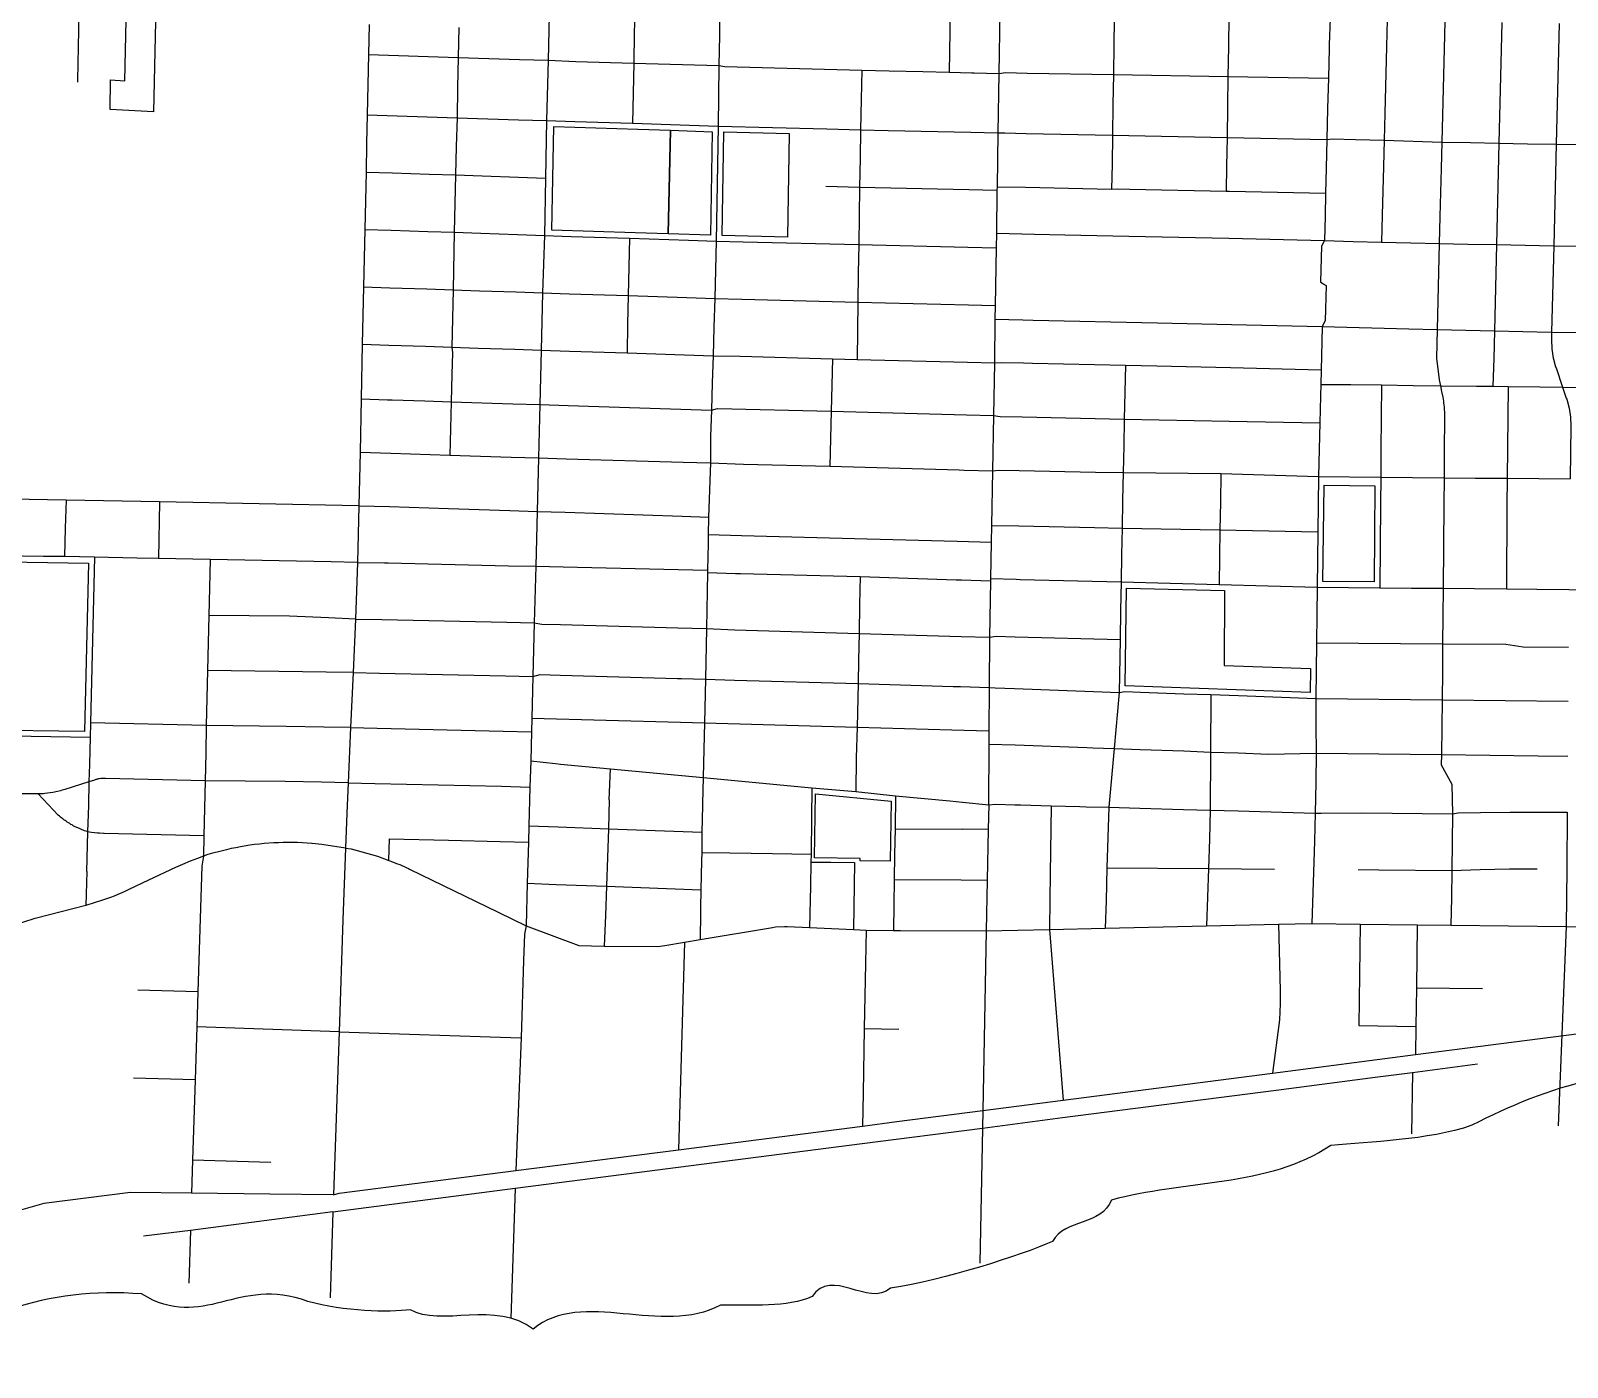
# Model space of a CAD drawing. Extents: x 1 to 394, y 101 to 384.
# Drawn here: x 246.6 to 306.4, y 112.3 to 164.3 of the extents above; entities that cross this region are included whole.
import ezdxf

# ---------------------------------------------------------------- set-up
doc = ezdxf.new("R2010")
doc.units = 0
doc.layers.get('0').update_dxf_attribs({"linetype": 'CONTINUOUS'})

msp = doc.modelspace()

# ---------------------------------------------------------------- linework, layer by layer
at = {"color": 4}
for points in [[(248.548675, 166.236388), (248.462768, 162.324051)], [(266.817136, 165.442466), (266.763915, 163.113888)], [(270.156532, 165.340152), (270.119655, 164.165638), (270.095182, 162.995209)], [(273.438632, 165.237838), (273.426375, 164.071506)], [(282.405071, 165.016856), (282.364107, 162.639175)], [(284.332596, 164.967742), (284.295719, 162.590061)], [(259.810952, 164.488933), (259.786437, 163.322601)], [(263.297669, 164.378437), (263.273154, 163.212105)], [(288.834228, 164.889985), (288.776921, 164.669004), (288.764664, 163.719568)], [(293.241738, 164.812229), (293.225395, 163.641811)], [(297.174536, 164.742664), (297.145935, 163.699097)], [(299.4008, 164.677186), (299.372199, 163.633618)], [(301.635246, 164.615794), (301.606645, 163.547679)], [(303.857424, 164.570786), (303.832909, 163.523133)], [(306.087774, 164.529854), (306.059173, 163.486297)], [(273.426354, 164.071506), (273.41001, 162.896992)], [(288.764664, 163.719568), (288.74832, 162.549139)], [(259.786395, 163.322601), (259.757794, 162.152173)], [(259.786395, 163.322601), (263.273112, 163.212105)], [(263.273112, 163.212105), (263.248597, 162.041677)], [(263.273112, 163.212105), (265.658987, 163.134369)], [(265.658987, 163.134348), (266.763936, 163.113919)], [(293.225374, 163.641811), (293.204945, 162.471383)], [(297.141797, 163.572236), (297.113196, 162.401808)], [(297.145893, 163.699097), (297.141702, 163.572236)], [(299.372157, 163.633618), (299.306679, 161.030859)], [(301.606603, 163.547679), (301.545211, 160.969477)], [(303.832867, 163.523133), (303.742874, 159.884988)], [(306.059131, 163.486297), (305.973224, 159.83997)], [(266.763936, 163.113888), (266.710716, 160.760763)], [(266.763936, 163.113888), (267.848415, 163.060667)], [(267.848415, 163.060688), (270.09514, 162.995209)], [(270.09514, 162.995209), (270.070625, 161.824781)], [(270.09514, 162.995209), (273.409989, 162.897044)], [(273.409989, 162.896992), (273.393646, 161.718382)], [(273.409989, 162.896992), (273.635067, 162.856029), (278.963371, 162.725072)], [(278.963371, 162.725114), (278.934665, 161.579243)], [(278.963371, 162.725114), (280.023303, 162.696513)], [(280.023303, 162.696461), (281.33287, 162.663774)], [(281.33287, 162.663721), (282.364149, 162.639206)], [(282.364149, 162.639175), (283.248107, 162.61466)], [(283.248107, 162.614618), (283.329929, 162.614618)], [(283.32996, 162.614618), (284.295761, 162.590103)], [(284.295761, 162.590061), (284.258883, 160.281954)], [(284.295761, 162.590061), (284.565856, 162.622748), (285.396614, 162.606404)], [(285.396614, 162.606436), (288.748289, 162.549129)], [(288.748289, 162.549139), (288.72786, 161.378711)], [(288.748289, 162.549139), (293.204913, 162.471404)], [(248.462736, 162.324051), (248.462736, 162.246315)], [(259.757752, 162.152173), (259.733237, 160.977659)], [(263.248566, 162.041677), (263.224009, 160.871259)], [(293.204913, 162.471383), (293.184484, 161.300954)], [(293.204913, 162.471383), (297.113154, 162.401818)], [(297.113154, 162.401808), (297.080467, 161.23139)], [(270.070593, 161.824781), (270.050164, 160.654353)], [(273.393615, 161.718382), (273.377271, 160.543867)], [(278.934718, 161.579243), (278.918374, 160.400632), (278.897924, 159.291586)], [(288.727828, 161.378711), (288.711485, 160.191919)], [(259.733195, 160.977659), (259.70868, 159.864527)], [(259.733195, 160.977659), (263.224009, 160.871259)], [(263.224009, 160.871259), (263.195408, 159.754031)], [(263.224009, 160.871259), (265.609873, 160.793523)], [(265.609873, 160.793502), (266.710726, 160.760816)], [(266.710726, 160.760763), (266.665677, 158.522221)], [(266.710726, 160.760763), (267.807494, 160.723928)], [(293.184453, 161.300954), (293.168109, 160.097787)], [(297.080415, 161.23139), (297.047728, 160.020041)], [(299.306679, 161.030859), (299.277973, 159.991387)], [(301.545211, 160.969477), (301.520696, 159.925909)], [(267.807494, 160.723928), (270.050122, 160.654364)], [(270.050122, 160.654353), (273.37725, 160.543867)], [(273.37725, 160.543867), (273.307686, 156.070868)], [(273.37725, 160.543867), (277.608786, 160.433371)], [(277.608786, 160.433371), (278.918353, 160.400685)], [(278.918353, 160.400632), (279.986468, 160.376117)], [(279.986468, 160.376075), (283.211271, 160.302425)], [(283.211271, 160.302415), (284.258925, 160.281985)], [(284.258925, 160.281954), (284.226238, 158.186647)], [(284.258925, 160.281954), (284.529031, 160.277763), (285.359789, 160.26142)], [(285.359789, 160.261483), (288.711453, 160.191919)], [(288.711453, 160.191919), (288.69511, 159.070605), (288.678746, 158.092515)], [(288.711453, 160.191919), (293.168078, 160.097839)], [(259.708638, 159.864527), (259.688178, 158.759577)], [(263.195366, 159.754031), (263.166765, 158.644995)], [(293.168078, 160.097787), (293.147649, 158.980569)], [(293.168078, 160.097787), (297.047676, 160.020051)], [(297.047676, 160.020041), (297.02316, 158.902812)], [(297.047676, 160.020041), (297.272753, 160.048642), (298.164893, 160.024126)], [(298.164893, 160.024126), (299.278025, 159.99144)], [(299.278025, 159.991387), (299.249424, 158.968291)], [(299.278025, 159.991387), (301.520664, 159.925909)], [(301.520664, 159.925909), (301.491959, 158.898716)], [(301.520664, 159.925909), (302.6297, 159.90548)], [(302.6297, 159.905448), (303.742832, 159.885019)], [(303.742832, 159.884988), (303.644667, 155.935826)], [(303.742832, 159.884988), (304.855964, 159.860473)], [(304.855964, 159.860431), (305.973192, 159.840001)], [(305.973192, 159.83997), (305.875027, 155.894904)], [(305.973192, 159.83997), (307.086324, 159.823627)], [(278.897893, 159.291586), (278.881549, 158.174368)], [(293.147617, 158.980569), (293.131274, 158.014758)], [(299.249383, 158.968291), (299.204333, 157.085783)], [(259.688178, 158.759577), (259.639043, 156.529217)], [(259.688178, 158.759577), (260.711274, 158.72689)], [(260.711274, 158.726838), (262.143616, 158.677703)], [(262.143616, 158.677734), (263.166713, 158.645048), (264.198002, 158.608118)], [(263.166713, 158.644995), (263.117578, 156.414635), (263.068474, 154.180189)], [(264.198002, 158.60816), (265.618065, 158.559025)], [(265.618065, 158.559046), (266.665719, 158.522168)], [(266.665719, 158.522221), (266.62067, 156.29186)], [(297.023119, 158.902812), (296.998603, 157.932915)], [(301.492011, 158.898716), (301.446962, 157.028497)], [(277.571951, 158.207107), (278.881518, 158.174421)], [(278.881518, 158.174368), (278.865154, 157.05714)], [(278.881518, 158.174368), (283.121247, 158.076203)], [(283.121247, 158.076151), (284.2221, 158.04755)], [(284.2221, 158.047497), (284.197585, 156.381896)], [(284.226186, 158.186647), (284.221995, 158.047497)], [(284.226186, 158.186647), (285.32705, 158.166217)], [(285.32705, 158.166176), (288.678714, 158.092526)], [(288.678714, 158.092515), (288.903803, 158.104773), (289.382612, 158.092515)], [(289.382612, 158.092515), (293.131242, 158.014779)], [(293.131242, 158.014758), (293.270392, 158.010568)], [(293.270392, 158.010672), (296.998562, 157.932936)], [(296.998562, 157.932915), (296.978132, 157.048958)], [(278.865154, 157.05714), (278.844724, 155.939911)], [(296.978101, 157.048958), (296.953586, 156.091339)], [(299.204365, 157.085783), (299.175764, 156.034043)], [(301.446993, 157.028497), (301.422478, 155.984929)], [(259.639064, 156.529217), (259.589929, 154.29477)], [(259.639064, 156.529217), (260.662171, 156.492339)], [(260.662171, 156.492392), (262.094502, 156.447343)], [(262.094502, 156.447374), (263.117609, 156.414687)], [(263.117609, 156.414635), (264.144802, 156.377757)], [(264.144802, 156.377799), (265.573048, 156.33275)], [(265.573048, 156.332782), (266.620701, 156.291818)], [(266.620701, 156.29186), (266.551137, 154.06151)], [(266.620701, 156.29186), (267.664259, 156.250897)], [(267.664259, 156.250939), (269.931444, 156.181375)], [(269.931444, 156.181364), (269.906929, 155.076425)], [(269.931444, 156.181364), (272.223186, 156.107714)], [(272.223186, 156.107704), (273.307676, 156.070826)], [(273.307676, 156.070868), (273.246283, 153.844604), (274.293947, 153.820089)], [(273.307676, 156.070868), (274.351233, 156.046353)], [(274.351233, 156.046322), (278.844693, 155.939911)], [(284.197543, 156.381896), (284.185286, 155.813051)], [(284.197543, 156.381896), (285.687181, 156.349209)], [(285.687181, 156.349156), (286.865791, 156.320556)], [(286.865791, 156.320514), (289.353969, 156.267293), (293.237652, 156.181396)], [(293.237652, 156.181364), (296.953544, 156.091371)], [(296.953544, 156.091339), (296.838962, 155.870347), (296.802085, 154.495302), (296.912581, 154.417566)], [(296.953544, 156.091339), (298.066676, 156.062738)], [(298.066676, 156.062686), (299.175722, 156.034085), (300.321593, 156.005442)], [(300.321593, 156.00539), (301.422447, 155.984961)], [(301.422447, 155.984929), (301.336539, 152.641447)], [(301.422447, 155.984929), (302.531482, 155.960414)], [(302.531482, 155.960383), (303.644615, 155.935868)], [(278.844693, 155.939911), (278.828349, 154.822694)], [(278.844693, 155.939911), (283.084411, 155.841746)], [(283.084411, 155.841694), (284.185265, 155.813093)], [(284.185265, 155.813051), (284.152578, 153.574509)], [(303.644615, 155.935826), (303.562793, 152.588247)], [(303.644615, 155.935826), (304.757747, 155.915396), (305.874975, 155.894936), (306.984011, 155.874475), (308.093046, 155.854004), (309.206178, 155.833543)], [(305.874975, 155.894904), (305.789067, 152.539133)], [(269.906897, 155.076425), (269.882382, 153.959197)], [(278.828318, 154.822694), (278.811975, 153.705465)], [(259.58996, 154.29477), (259.540825, 152.060324)], [(259.58996, 154.29477), (260.617153, 154.262084)], [(260.617153, 154.262031), (262.045399, 154.212896)], [(262.045399, 154.212928), (263.068495, 154.180241)], [(263.068495, 154.180189), (263.01936, 151.953925)], [(263.068495, 154.180189), (264.099785, 154.143311)], [(296.912622, 154.417545), (297.023119, 154.347981), (296.986241, 152.968849), (296.867563, 152.747857)], [(264.099785, 154.143353), (265.523934, 154.098304)], [(265.523934, 154.098335), (266.551127, 154.061458)], [(266.551127, 154.06151), (266.497906, 151.835246)], [(266.551127, 154.06151), (267.590598, 154.028824)], [(267.590598, 154.028771), (269.88234, 153.959207)], [(269.88234, 153.959197), (269.857825, 152.841968)], [(269.88234, 153.959197), (272.165901, 153.885546)], [(272.165901, 153.885536), (273.246294, 153.844573)], [(273.246294, 153.844604), (273.217588, 152.731472)], [(274.293947, 153.820058), (278.811954, 153.705465)], [(278.811954, 153.705465), (278.79561, 152.592333)], [(278.811954, 153.705465), (283.108968, 153.599066)], [(283.108968, 153.599066), (284.152525, 153.57455)], [(284.152525, 153.574509), (284.140268, 153.0425)], [(284.140247, 153.0425), (284.119818, 151.335966)], [(284.140247, 153.0425), (285.224736, 153.013899)], [(285.224736, 153.013857), (285.629885, 153.005475)], [(285.629885, 153.005664), (290.467101, 152.895168)], [(269.857783, 152.841968), (269.837354, 151.728836)], [(273.21764, 152.731472), (273.189039, 151.61834)], [(278.795579, 152.592333), (278.783321, 151.475115)], [(290.467101, 152.895168), (293.344052, 152.82969)], [(293.344052, 152.82969), (296.867605, 152.747868)], [(296.867605, 152.747847), (296.84309, 151.606072)], [(296.867605, 152.747847), (300.23974, 152.666025)], [(300.23974, 152.665994), (301.336508, 152.641479)], [(301.336508, 152.641447), (301.311993, 151.524219)], [(301.336508, 152.641447), (302.44964, 152.612846)], [(302.44964, 152.612794), (303.562772, 152.588279)], [(303.562772, 152.588247), (303.538257, 151.507855)], [(303.562772, 152.588247), (304.675904, 152.563732)], [(304.675904, 152.56369), (305.789036, 152.539175)], [(305.789036, 152.539133), (305.784845, 152.318141), (305.780655, 152.232234), (305.796998, 151.880285), (305.854305, 151.528347), (305.866562, 151.479212)], [(305.789036, 152.539133), (306.898072, 152.52279)], [(259.540846, 152.060324), (259.495797, 149.936374)], [(259.540846, 152.060324), (260.568039, 152.031723)], [(260.568039, 152.031681), (261.996285, 151.986632)], [(261.996285, 151.986664), (263.019392, 151.953977)], [(263.019392, 151.953925), (264.050671, 151.917047)], [(263.019392, 151.953925), (263.052078, 151.728836), (263.027563, 150.889896)], [(264.050671, 151.917089), (265.478916, 151.867954), (266.497927, 151.835299)], [(266.497927, 151.835246), (266.444706, 149.715382)], [(266.497927, 151.835246), (267.594684, 151.798369)], [(267.594684, 151.798411), (269.837323, 151.728847)], [(269.837323, 151.728836), (273.188997, 151.61834)], [(273.188997, 151.61834), (273.15212, 150.558418)], [(273.188997, 151.61834), (274.236651, 151.593825)], [(274.236651, 151.593794), (277.821586, 151.499714)], [(277.821586, 151.499662), (277.797071, 150.476565)], [(277.821586, 151.499662), (278.7833, 151.475147)], [(278.7833, 151.475115), (283.076229, 151.364619)], [(283.076229, 151.364619), (284.119786, 151.336018)], [(284.119786, 151.335966), (284.083014, 149.293858)], [(284.119786, 151.335966), (284.3817, 151.356395), (285.253379, 151.340052), (285.605328, 151.331681)], [(285.605328, 151.33188), (289.214819, 151.250058)], [(289.214819, 151.250027), (289.19439, 150.194191)], [(289.214819, 151.250027), (290.438448, 151.221426)], [(290.438448, 151.221384), (293.307217, 151.155906)], [(296.843048, 151.606072), (296.83079, 151.074053)], [(301.311951, 151.524219), (301.414202, 150.677097), (301.463337, 150.452008)], [(303.538215, 151.507855), (303.509509, 150.427462)], [(305.866782, 151.479201), (305.944518, 151.188645), (305.960862, 151.147682), (306.214593, 150.398766)], [(263.027574, 150.889896), (263.003059, 149.825878)], [(293.307217, 151.155906), (296.830769, 151.074084)], [(296.830769, 151.074053), (296.814426, 150.501122)], [(273.152162, 150.558418), (273.119475, 149.498486)], [(277.797039, 150.476565), (277.77661, 149.457554)], [(289.194359, 150.194191), (289.169844, 149.150634)], [(296.802126, 150.04686), (296.777611, 149.003302)], [(296.814405, 150.501122), (296.802147, 150.04686)], [(296.814405, 150.501122), (297.984833, 150.492741)], [(297.984833, 150.49294), (299.179808, 150.480682)], [(299.179808, 150.480662), (299.155293, 147.947466)], [(299.179808, 150.480662), (300.407532, 150.464318)], [(300.407532, 150.464287), (301.463368, 150.452008)], [(301.463368, 150.452008), (302.867056, 150.435665)], [(301.463368, 150.452008), (301.508417, 150.22693), (301.557552, 150.005938), (301.56981, 149.928202), (301.582067, 149.854552), (301.590449, 149.776816), (301.59883, 149.703166), (301.607211, 149.62543), (301.615592, 149.55178), (301.623973, 149.396267), (301.628164, 149.322617), (301.628164, 149.216217), (301.615907, 147.923014)], [(302.867056, 150.435644), (303.509561, 150.427263)], [(303.509561, 150.427462), (304.094781, 150.423271)], [(304.094781, 150.423365), (304.062094, 146.850699)], [(304.094781, 150.423365), (305.326591, 150.411108)], [(305.326591, 150.411087), (306.214645, 150.398829)], [(306.214645, 150.398808), (307.786126, 150.386551)], [(306.214645, 150.398808), (306.35787, 149.973199), (306.378299, 149.924064), (306.468293, 149.580297), (306.525599, 149.232445), (306.541943, 148.87641), (306.517428, 146.826121)], [(259.495839, 149.936374), (259.454876, 147.865613)], [(259.495839, 149.936374), (260.523022, 149.903687)], [(260.523022, 149.903635), (260.707189, 149.899444)], [(260.707189, 149.899538), (261.967642, 149.858575)], [(261.967642, 149.858617), (263.003017, 149.82593)], [(263.003017, 149.825878), (262.974416, 148.790503)], [(263.003017, 149.825878), (265.388891, 149.752228)], [(265.388891, 149.752207), (266.444727, 149.71533)], [(266.444727, 149.715382), (266.391506, 147.644632)], [(266.444727, 149.715382), (267.541484, 149.678505)], [(267.541484, 149.678546), (273.119423, 149.498486)], [(273.119423, 149.498486), (273.08265, 148.471293)], [(273.119423, 149.498486), (273.356779, 149.56805), (277.776568, 149.457554)], [(277.776568, 149.457554), (277.747967, 148.393536)], [(277.776568, 149.457554), (283.031211, 149.318415)], [(262.974374, 148.790503), (262.945773, 147.755117)], [(283.031211, 149.318415), (284.082961, 149.2939)], [(284.082961, 149.293858), (284.046084, 147.145351), (284.312136, 147.169866), (285.081501, 147.153523), (288.052584, 147.096237)], [(284.082961, 149.293858), (284.344875, 149.252895), (285.200179, 149.236552)], [(285.200179, 149.236573), (289.169802, 149.150665)], [(289.169802, 149.150634), (289.149373, 148.111162)], [(289.169802, 149.150634), (293.249931, 149.072898)], [(293.249931, 149.072877), (296.777569, 149.003313)], [(296.777569, 149.003302), (296.753054, 147.980206)], [(273.082598, 148.471293), (273.078407, 147.452282)], [(277.747925, 148.393536), (277.727496, 147.31724)], [(259.454907, 147.865613), (259.409858, 145.782584)], [(259.454907, 147.865613), (260.649892, 147.828736)], [(260.649892, 147.828788), (262.945721, 147.755138)], [(262.945721, 147.755117), (265.327498, 147.677381)], [(265.327498, 147.677371), (266.391527, 147.644684)], [(266.391527, 147.644632), (266.342392, 145.565689)], [(266.391527, 147.644632), (267.463727, 147.611945)], [(267.463727, 147.611892), (272.018569, 147.472743)], [(289.149341, 148.111162), (289.128912, 147.071691)], [(296.753023, 147.980206), (296.728508, 146.92437)], [(299.155251, 147.947466), (299.15106, 146.899813)], [(301.614786, 147.922909), (301.606404, 146.875256)], [(272.018569, 147.472743), (273.078501, 147.452314)], [(273.078501, 147.452282), (273.008937, 145.344697)], [(273.078501, 147.452282), (274.359426, 147.407233)], [(274.359426, 147.407265), (277.727465, 147.317271)], [(277.727465, 147.31724), (282.748837, 147.182187)], [(282.748837, 147.182187), (282.945272, 147.173806)], [(282.945272, 147.174005), (284.046126, 147.145404)], [(284.046126, 147.145351), (284.005162, 145.021401)], [(288.052584, 147.096248), (289.12888, 147.071733)], [(289.12888, 147.071691), (289.108451, 145.995394)], [(289.12888, 147.071691), (292.930721, 147.04309)], [(292.930721, 147.043048), (292.914378, 145.92582)], [(292.930721, 147.043048), (296.728466, 146.92437)], [(296.728466, 146.92437), (296.716208, 145.848063)], [(296.728466, 146.92437), (299.151165, 146.899855)], [(299.151165, 146.899813), (299.138908, 145.848063)], [(299.151165, 146.899813), (301.606603, 146.875298)], [(301.606603, 146.875256), (301.594346, 145.827602)], [(301.606603, 146.875256), (302.834317, 146.862998)], [(302.834317, 146.862977), (304.062042, 146.85072)], [(304.062042, 146.850699), (304.05366, 145.803045)], [(304.062042, 146.850699), (305.289756, 146.838441), (306.51748, 146.826163)], [(248.020752, 145.995394), (243.67872, 146.07313)], [(248.020752, 145.995394), (247.992151, 144.910905)], [(251.654801, 145.934002), (248.020752, 145.995394)], [(251.654801, 145.934002), (251.609752, 143.736391)], [(259.40989, 145.782584), (251.654801, 145.934002)], [(289.10842, 145.995394), (289.087991, 144.919087)], [(292.914347, 145.92582), (292.893917, 144.845427)], [(296.716187, 145.848063), (296.699844, 144.771766)], [(299.138887, 145.848063), (299.114371, 142.598702)], [(301.594325, 145.827602), (301.56981, 142.582327)], [(304.053859, 145.803045), (304.029344, 142.557781)], [(259.40989, 145.782584), (259.360755, 143.580877)], [(259.40989, 145.782584), (260.600778, 145.753983)], [(260.600778, 145.753941), (262.888435, 145.680291), (265.278395, 145.59847)], [(265.278395, 145.598428), (266.342413, 145.565741)], [(266.342413, 145.565689), (266.289192, 143.42946)], [(266.342413, 145.565689), (267.426902, 145.528811)], [(267.426902, 145.528853), (271.977648, 145.381532)], [(271.977648, 145.381532), (273.008927, 145.344655)], [(273.008927, 145.344697), (272.996669, 144.665366)], [(247.992109, 144.910905), (247.963508, 143.810051)], [(272.996648, 144.665366), (272.992458, 144.313418)], [(272.996648, 144.665366), (274.281669, 144.63268)], [(274.281669, 144.632627), (279.172085, 144.501671)], [(284.005204, 145.021401), (283.992947, 144.370714)], [(284.005204, 145.021401), (285.077405, 145.000972)], [(285.077405, 145.00094), (288.019845, 144.939548)], [(288.019845, 144.939548), (289.087959, 144.919119)], [(289.087959, 144.919087), (289.06753, 143.871434)], [(289.087959, 144.919087), (292.893886, 144.845437)], [(292.893886, 144.845427), (292.877542, 143.785494)], [(292.893886, 144.845427), (296.699813, 144.771777)], [(296.699813, 144.771766), (296.683448, 143.699555)], [(272.992562, 144.313418), (272.968047, 143.278042)], [(279.172085, 144.501671), (282.679262, 144.407591)], [(282.679262, 144.407539), (283.992926, 144.370661)], [(283.992926, 144.370714), (283.968411, 142.950651)], [(247.963456, 143.810051), (247.140891, 143.805861), (244.689538, 143.854996)], [(249.125702, 143.785494), (247.963456, 143.81001)], [(249.125702, 143.785494), (248.966092, 137.339973)], [(250.774939, 143.752755), (249.125702, 143.785442)], [(251.609783, 143.736391), (250.774939, 143.752734)], [(253.619151, 143.695459), (251.609783, 143.736422)], [(253.619151, 143.695459), (253.598722, 142.594606)], [(258.325411, 143.601338), (253.619151, 143.695417)], [(259.360786, 143.580877), (258.325411, 143.601307)], [(259.360786, 143.580877), (259.274878, 141.37917)], [(259.360786, 143.580877), (260.400257, 143.56862)], [(260.400257, 143.568599), (260.543493, 143.564408)], [(260.543493, 143.564502), (265.225195, 143.454017)], [(265.225195, 143.454017), (266.289213, 143.429502)], [(266.289213, 143.42946), (266.227821, 141.227753)], [(266.289213, 143.42946), (267.349145, 143.409031)], [(267.349145, 143.408999), (271.82623, 143.306643)], [(289.067498, 143.871434), (289.047069, 142.82378)], [(292.877521, 143.785494), (292.857092, 142.721476)], [(296.683448, 143.699555), (296.667105, 142.619163)], [(271.82623, 143.306685), (272.968005, 143.278084)], [(272.968005, 143.278042), (272.968005, 143.188049), (272.922956, 141.010888), (272.886215, 139.038314)], [(272.968005, 143.188007), (274.052494, 143.15532)], [(274.052494, 143.155268), (274.244833, 143.146887)], [(274.244833, 143.147086), (278.897893, 143.03659)], [(278.897893, 143.03659), (278.881549, 141.948015)], [(278.897893, 143.03659), (282.638341, 142.905633)], [(282.638341, 142.905633), (282.838873, 142.901442)], [(282.838873, 142.901537), (283.968369, 142.86885)], [(283.968369, 142.868798), (283.927406, 140.671187)], [(283.968369, 142.950651), (283.968369, 142.868829)], [(283.968369, 142.950651), (284.971005, 142.926136), (285.118336, 142.921945)], [(285.118336, 142.921997), (289.047038, 142.823832)], [(289.047038, 142.82378), (289.026608, 141.706562)], [(289.047038, 142.82378), (292.857061, 142.721424)], [(253.598691, 142.594606), (253.574176, 141.522405)], [(292.857061, 142.721476), (296.667073, 142.619121)], [(296.667073, 142.619163), (296.654816, 141.53877)], [(296.667073, 142.619163), (299.11433, 142.598733)], [(299.11433, 142.598702), (300.342054, 142.586444)], [(300.342054, 142.586423), (301.569768, 142.582233)], [(301.569768, 142.582327), (301.561387, 141.497848)], [(301.569768, 142.582327), (302.797492, 142.57007)], [(302.797492, 142.570059), (304.029302, 142.557802)], [(304.029302, 142.557781), (305.220191, 142.545523)], [(305.220191, 142.545502), (306.460184, 142.533245), (308.923804, 142.51688)], [(278.881518, 141.948015), (278.861089, 140.814412), (278.840628, 139.799497)], [(289.026577, 141.706562), (289.010234, 140.585237)], [(253.574134, 141.522405), (253.549619, 140.454281)], [(258.227193, 141.424188), (256.708913, 141.489666), (253.574134, 141.522353)], [(259.274847, 141.37917), (259.180768, 139.300227), (258.137158, 139.320656)], [(259.274847, 141.37917), (258.227193, 141.424219)], [(259.274847, 141.37917), (260.297944, 141.362827)], [(260.297944, 141.362795), (265.163803, 141.252299)], [(265.163803, 141.252299), (266.227831, 141.227784)], [(266.227831, 141.227753), (266.17461, 139.144713)], [(266.227831, 141.227753), (266.522484, 141.182704), (267.242746, 141.162274)], [(267.242746, 141.162274), (271.809856, 141.0395)], [(271.809856, 141.0395), (272.922988, 141.010899)], [(296.654805, 141.53877), (296.642548, 140.458377)], [(301.561586, 141.497848), (301.553204, 140.421541)], [(253.549577, 140.454281), (253.525062, 139.38208)], [(272.922988, 141.010847), (274.032034, 140.965797)], [(274.032034, 140.965839), (278.861057, 140.814412)], [(278.861057, 140.814412), (282.826594, 140.703926)], [(282.826594, 140.703926), (283.927448, 140.671239)], [(283.927448, 140.671187), (283.91519, 138.719104)], [(283.927448, 140.671187), (284.193447, 140.71215), (284.93418, 140.691721), (289.010202, 140.585237)], [(289.010202, 140.585237), (288.977515, 138.526765)], [(296.642527, 140.458377), (296.634146, 139.373888)], [(296.642527, 140.458377), (301.553404, 140.421499)], [(301.553404, 140.421541), (301.541146, 139.345245)], [(301.553404, 140.421541), (304.004745, 140.401112), (304.684086, 140.302947), (306.447905, 140.282518)], [(253.52503, 139.38208), (253.500515, 138.30987)], [(258.137158, 139.320688), (253.52503, 139.38208)], [(259.180715, 139.300227), (259.086636, 137.159902)], [(259.180715, 139.300227), (260.212005, 139.279798)], [(260.212005, 139.279767), (265.110603, 139.16927)], [(266.174631, 139.144713), (266.461091, 139.222449), (267.234553, 139.197934)], [(278.840597, 139.799497), (278.824253, 138.874618)], [(296.634334, 139.373888), (296.617991, 138.293495)], [(301.541125, 139.345245), (301.528867, 138.244391)], [(265.110603, 139.16927), (266.174631, 139.144755)], [(266.174631, 139.144713), (266.129582, 137.528226)], [(267.234553, 139.197924), (271.797577, 139.071053)], [(271.797577, 139.071053), (271.957187, 139.066862)], [(271.957187, 139.066967), (272.886163, 139.038366)], [(272.886163, 139.038314), (272.845199, 137.339973)], [(272.886163, 139.038314), (274.019755, 139.005627)], [(274.019755, 139.005575), (278.824222, 138.874618)], [(278.824222, 138.874618), (278.783258, 137.176277)], [(278.824222, 138.874618), (282.515567, 138.760036), (282.806133, 138.751655)], [(282.806133, 138.751843), (283.915169, 138.719157)], [(283.915169, 138.719104), (283.910978, 137.028945)], [(283.915169, 138.719104), (284.156622, 138.702761), (284.901441, 138.67416)], [(284.901441, 138.674097), (287.974827, 138.563601)], [(253.500473, 138.30987), (253.475958, 137.237659)], [(287.974827, 138.563601), (288.977463, 138.526724)], [(288.977463, 138.526765), (288.776932, 136.345519)], [(288.977463, 138.526765), (289.198455, 138.563643), (289.800039, 138.539128)], [(289.800039, 138.539044), (291.490198, 138.477651)], [(291.490198, 138.477662), (292.537851, 138.440784)], [(292.537851, 138.440826), (292.525594, 136.210466)], [(292.537851, 138.440826), (293.614148, 138.403949)], [(293.614148, 138.403991), (296.61797, 138.293495)], [(296.61797, 138.293495), (301.528846, 138.24436)], [(296.61797, 138.293495), (296.626351, 137.27858)], [(301.528846, 138.244391), (301.516589, 137.180363)], [(301.528846, 138.244391), (306.431541, 138.182999)], [(266.129614, 137.528226), (266.117356, 136.996206)], [(266.129614, 137.528226), (271.920352, 137.36453)], [(248.966092, 137.339973), (248.953834, 136.775225)], [(253.475916, 137.237659), (248.966092, 137.340015)], [(253.475916, 137.237659), (253.451401, 136.169545)], [(258.043037, 137.176277), (256.586138, 137.204878), (253.475916, 137.237565)], [(259.086594, 137.159902), (258.043037, 137.176246)], [(259.086594, 137.159902), (258.992515, 135.015491)], [(259.086594, 137.159902), (260.121969, 137.135387)], [(260.121969, 137.135356), (265.016481, 137.020763)], [(265.016481, 137.020763), (266.117335, 136.996248)], [(266.117335, 136.996206), (266.088629, 135.862614)], [(271.920352, 137.36453), (272.845231, 137.340015)], [(272.845231, 137.339973), (272.824802, 136.325058)], [(272.845231, 137.339973), (278.7833, 137.176277)], [(278.7833, 137.176277), (278.746528, 135.989484)], [(278.7833, 137.176277), (282.466463, 137.069877)], [(282.466463, 137.069877), (283.911073, 137.028914)], [(283.911073, 137.028945), (283.906882, 136.521493)], [(296.626152, 137.27858), (296.634533, 136.161362)], [(301.516568, 137.180363), (301.50431, 136.108163)], [(248.953824, 136.775225), (245.900888, 136.82436)], [(248.941545, 136.267762), (248.929288, 135.727571)], [(248.953824, 136.775225), (248.941566, 136.267762)], [(272.82477, 136.325058), (272.800255, 135.224205)], [(283.906987, 136.521493), (283.898606, 134.160176)], [(283.906987, 136.521493), (284.930084, 136.484616)], [(284.930084, 136.484658), (287.712914, 136.386493)], [(287.712914, 136.38644), (287.954366, 136.378059)], [(287.954366, 136.378258), (288.776932, 136.345571)], [(288.776932, 136.345519), (288.568229, 134.061959)], [(288.776932, 136.345519), (289.78776, 136.308642)], [(289.78776, 136.308684), (291.482015, 136.251377)], [(291.482015, 136.251398), (292.525573, 136.210435)], [(248.929267, 135.727571), (248.908838, 135.052316)], [(253.451359, 136.169545), (253.426844, 135.093248)], [(266.088682, 135.862614), (266.060081, 134.847699)], [(266.088682, 135.862614), (267.050396, 135.768534)], [(267.050396, 135.768492), (267.242746, 135.743977)], [(267.242746, 135.743935), (269.186636, 135.559779)], [(278.746475, 135.989484), (278.730132, 134.679917)], [(292.525573, 136.210466), (292.517191, 133.951463)], [(292.525573, 136.210466), (293.605966, 136.173589)], [(293.605966, 136.173641), (294.784576, 136.128592), (296.634334, 136.161279)], [(296.634334, 136.161362), (296.622077, 135.044134)], [(296.634334, 136.161362), (301.504289, 136.108142)], [(301.504289, 136.108163), (301.500099, 135.715293), (301.91343, 134.958195)], [(301.504289, 136.108163), (305.265209, 136.059028)], [(305.265209, 136.059049), (306.415166, 136.046791)], [(248.908806, 135.052316), (247.971649, 134.753578), (247.926599, 134.737234), (247.865207, 134.720891), (247.8079, 134.704548), (247.685126, 134.671861), (247.500969, 134.634983), (247.194038, 134.59402), (247.12856, 134.58983), (247.067167, 134.585639), (247.005775, 134.585639), (246.944382, 134.581448), (246.940192, 134.581448)], [(248.908806, 135.052316), (248.900425, 134.131533)], [(253.426813, 135.093248), (249.555397, 135.183242), (249.448997, 135.183242), (249.420396, 135.179051), (249.391796, 135.179051), (249.36728, 135.17486), (249.309974, 135.166479), (249.301593, 135.162289), (249.285249, 135.162289), (249.256648, 135.153907), (249.232133, 135.149717), (249.203532, 135.141335), (249.179017, 135.137145), (249.150416, 135.128764), (249.125901, 135.120382), (248.909005, 135.050818)], [(253.426813, 135.093248), (253.406383, 134.025134)], [(257.948905, 135.035952), (256.537035, 135.060467), (253.426813, 135.093154)], [(269.145704, 134.348429), (269.186667, 135.559779)], [(269.186636, 135.559779), (272.800213, 135.224205)], [(272.800213, 135.224205), (272.771612, 134.20929)], [(272.800213, 135.224205), (277.027663, 134.81496), (278.730101, 134.679917)], [(296.622066, 135.044134), (296.601637, 133.836881)], [(246.940359, 134.5817), (246.817585, 134.5817), (245.847688, 134.58589)], [(247.771117, 133.714106), (247.713811, 133.759155), (246.940349, 134.581731)], [(258.992473, 135.015491), (257.948905, 135.035921)], [(258.992473, 135.015491), (258.943338, 133.836881)], [(258.992473, 135.015491), (260.027848, 134.990976)], [(260.027848, 134.990934), (264.959185, 134.876352)], [(264.959185, 134.876352), (266.060039, 134.847751)], [(266.060039, 134.847699), (266.019076, 133.337611)], [(277.027663, 134.81496), (277.01132, 133.665003)], [(278.730101, 134.679917), (280.277024, 134.512125)], [(280.277024, 134.512125), (280.256595, 133.218922)], [(280.277024, 134.512125), (282.38461, 134.307508)], [(301.913534, 134.958195), (301.933964, 133.804142)], [(248.900614, 134.131533), (248.85965, 133.112523)], [(253.406352, 134.025134), (253.381837, 132.957009)], [(269.145704, 134.348429), (269.108931, 133.227115)], [(272.767474, 134.115159), (272.75113, 133.092062)], [(272.77157, 134.20929), (272.76738, 134.115211)], [(282.38461, 134.307508), (282.88388, 134.258373)], [(282.88388, 134.258394), (283.898794, 134.160229), (284.172986, 134.180606), (284.913709, 134.160176), (285.130615, 134.151795)], [(283.898794, 134.160176), (283.878365, 133.198462)], [(285.130615, 134.151994), (286.333772, 134.119307)], [(286.333772, 134.119255), (286.284637, 131.467382)], [(286.333772, 134.119255), (287.446904, 134.090654)], [(287.446904, 134.090612), (287.696539, 134.082231)], [(287.696539, 134.082419), (288.568229, 134.06199)], [(288.568229, 134.061959), (288.535542, 132.883348)], [(288.568229, 134.061959), (289.779578, 134.025081)], [(289.779578, 134.025134), (291.473823, 133.980085)], [(291.473823, 133.980116), (292.517391, 133.951515)], [(292.517391, 133.951463), (292.480513, 132.81787)], [(292.517391, 133.951463), (293.597783, 133.918776)], [(293.597783, 133.918724), (296.601595, 133.836902)], [(296.601595, 133.836881), (296.826683, 133.83269), (298.410442, 133.844948), (301.933995, 133.803985)], [(301.933995, 133.804142), (302.154987, 133.841019), (303.030752, 133.857363)], [(303.030752, 133.857342), (304.176624, 133.877771), (305.248834, 133.87358)], [(305.248834, 133.873706), (306.398802, 133.873706)], [(306.398802, 133.873706), (306.382458, 131.663817)], [(248.859692, 133.112523), (248.843349, 133.116713), (248.794214, 133.133057), (248.740993, 133.1494), (248.691858, 133.169829), (248.642723, 133.186173), (248.593588, 133.206602), (248.544453, 133.231117), (248.446288, 133.27208), (248.348123, 133.321215), (248.303074, 133.34573), (248.253939, 133.374331), (248.20889, 133.398846), (248.163841, 133.427447), (248.114706, 133.456048), (248.069657, 133.484649), (248.028693, 133.517336), (247.983644, 133.545937), (247.938595, 133.578624), (247.897632, 133.611311), (247.852583, 133.643997), (247.811619, 133.676684), (247.770656, 133.713562)], [(258.943359, 133.836881), (258.881966, 132.474114)], [(266.019117, 133.337611), (266.002774, 132.71147)], [(266.019117, 133.337611), (267.156807, 133.300734)], [(267.156807, 133.300776), (269.108879, 133.227125)], [(277.011299, 133.665003), (276.99087, 132.236747)], [(296.601595, 133.836881), (296.568908, 132.748306)], [(301.933995, 133.804142), (301.917652, 132.703288)], [(248.859692, 133.112523), (248.822815, 131.569695)], [(253.381795, 132.957009), (249.506294, 133.038831), (249.473607, 133.043021), (249.318093, 133.051403), (249.244443, 133.059784), (249.011172, 133.084299), (248.937522, 133.096556), (248.859786, 133.1129)], [(258.881977, 132.474114), (257.973462, 132.613253), (257.59287, 132.65013), (257.580613, 132.65013), (257.396456, 132.666474), (257.2123, 132.678731), (257.024047, 132.687112), (256.83989, 132.691303), (256.467481, 132.691303), (256.283324, 132.682922), (256.095071, 132.674541), (255.726758, 132.650025), (255.538505, 132.629596), (255.354349, 132.609167), (255.170192, 132.584652), (254.801879, 132.527345), (254.621808, 132.490468), (254.437652, 132.45359), (254.257592, 132.412627), (253.897461, 132.322634), (253.71739, 132.273499), (253.53733, 132.220278), (253.361355, 132.162971)], [(253.381795, 132.957009), (253.361366, 132.163087)], [(260.568039, 131.995305), (260.604917, 132.834245), (262.896659, 132.781024)], [(262.896617, 132.781045), (264.897803, 132.735996)], [(264.897803, 132.736027), (266.002743, 132.711512)], [(266.002743, 132.71147), (265.957694, 131.111347)], [(269.108879, 133.227115), (269.072001, 132.109887)], [(269.108879, 133.227115), (272.75111, 133.092062)], [(272.75111, 133.092062), (272.738852, 132.302225)], [(280.256563, 133.218922), (280.24022, 132.232661)], [(280.256563, 133.218922), (282.867515, 133.206665)], [(283.878334, 133.198462), (282.867515, 133.206843)], [(283.878334, 133.198462), (283.845647, 131.234111)], [(288.535489, 132.883348), (288.498612, 131.704738)], [(292.480555, 132.81787), (292.447868, 131.684277)], [(296.568856, 132.748306), (296.466605, 129.548049)], [(301.91762, 132.703288), (301.905363, 131.602435)], [(253.361334, 132.163087), (253.128064, 132.077179), (252.841593, 131.962597), (252.555133, 131.843908), (252.272749, 131.721144), (251.221009, 131.22596)], [(253.361334, 132.163087), (253.295856, 131.778399), (253.144439, 126.892079)], [(258.881977, 132.474114), (258.783812, 129.683091)], [(258.881977, 132.474114), (259.102969, 132.441427), (259.905073, 132.224531)], [(259.905073, 132.224479), (260.126066, 132.167172), (260.568039, 131.995294)], [(269.072043, 132.109887), (269.035166, 130.996755)], [(272.738831, 132.302225), (272.73045, 131.974834)], [(272.738831, 132.302225), (273.835599, 132.285882)], [(273.835599, 132.285861), (275.493018, 132.261346)], [(275.493018, 132.261304), (276.990828, 132.236789)], [(276.990828, 132.236747), (276.982447, 131.933912)], [(280.240199, 132.232661), (280.227941, 131.250486)], [(248.822867, 131.569695), (248.81061, 131.127711)], [(260.568039, 131.995305), (260.653947, 131.966704), (260.74394, 131.934017), (260.915818, 131.868539), (261.001726, 131.831661), (261.083548, 131.794784), (261.169455, 131.757906), (261.251277, 131.716943), (261.337185, 131.67598), (261.382234, 131.651465), (264.819847, 129.985863)], [(272.730649, 131.974834), (272.71022, 130.857616)], [(276.982646, 131.933912), (276.966302, 130.996755)], [(276.982646, 131.933912), (277.7643, 131.925531)], [(277.7643, 131.92573), (278.685083, 131.909387)], [(278.685083, 131.909355), (278.64831, 129.306596)], [(286.284668, 131.467382), (286.280478, 130.477024)], [(288.498654, 131.704738), (288.461776, 130.419728)], [(288.498654, 131.704738), (292.447816, 131.684309)], [(292.447816, 131.684277), (292.410938, 130.571145)], [(292.447816, 131.684277), (295.009654, 131.659762)], [(298.263111, 131.647442), (299.065226, 131.635184)], [(299.065226, 131.635174), (301.905342, 131.602487)], [(301.905342, 131.602435), (301.893084, 130.546588)], [(301.905342, 131.602435), (303.006206, 131.639312)], [(303.006206, 131.63926), (304.156163, 131.667861), (305.23247, 131.667861)], [(306.382427, 131.663817), (306.361998, 129.421178)], [(251.221009, 131.225929), (250.463912, 130.865798), (250.328869, 130.804405), (250.185634, 130.738927), (250.038303, 130.673449), (249.890982, 130.612056), (249.74365, 130.55475), (249.596329, 130.501529), (249.444912, 130.448308), (248.786032, 130.243691)], [(248.810589, 131.127711), (248.786074, 130.243754)], [(265.957725, 131.111347), (265.90859, 129.458013)], [(265.957725, 131.111347), (267.07905, 131.066298)], [(267.07905, 131.066329), (269.035208, 130.996765)], [(269.035208, 130.996755), (268.994244, 129.859066)], [(269.035208, 130.996755), (272.710188, 130.857616)], [(272.710188, 130.857616), (272.697931, 130.14144)], [(276.966281, 130.996755), (276.933594, 129.388439)], [(280.22792, 131.250486), (280.211577, 130.264214)], [(280.22792, 131.250486), (282.834776, 131.238228)], [(282.834776, 131.238207), (283.845594, 131.234017)], [(283.845594, 131.234111), (283.804631, 129.257482)], [(280.211546, 130.264214), (280.195202, 129.277953)], [(286.280572, 130.477024), (286.264229, 129.310692)], [(288.461818, 130.419728), (288.433217, 129.363892)], [(292.41098, 130.571145), (292.374208, 129.453917)], [(301.893074, 130.546588), (301.87673, 129.48257)], [(248.786032, 130.243754), (246.874881, 129.74857), (246.813488, 129.732226), (246.649792, 129.687177), (246.486097, 129.638042), (246.326487, 129.588907), (246.162791, 129.535686), (245.843592, 129.421094), (245.688078, 129.359701)], [(258.783759, 129.683091), (258.636428, 125.336973)], [(264.820046, 129.985936), (265.908621, 129.458013)], [(268.994286, 129.859066), (268.949237, 128.668177)], [(272.693813, 129.965476), (272.67747, 128.921908)], [(272.69791, 130.14144), (272.693719, 129.965476)], [(265.908621, 129.458013), (265.847229, 129.134718), (265.810352, 128.099343)], [(265.908621, 129.458013), (267.958911, 128.684552), (268.949269, 128.668208)], [(272.067683, 128.819605), (272.677449, 128.92196), (275.488922, 129.392535), (275.611696, 129.412964), (275.963645, 129.433393), (276.057725, 129.429203), (276.9335, 129.38824)], [(276.933542, 129.388439), (278.648258, 129.306617)], [(278.648258, 129.306596), (279.135249, 129.286167)], [(279.135249, 129.286135), (279.110734, 127.988847)], [(279.135249, 129.286135), (280.195181, 129.277754)], [(280.195181, 129.277953), (280.473459, 129.277953)], [(280.473459, 129.277953), (283.804673, 129.257524)], [(283.804673, 129.257482), (283.66962, 122.271769)], [(283.804673, 129.257482), (286.264208, 129.310703)], [(286.264208, 129.310692), (288.433176, 129.363913)], [(286.264208, 129.310692), (286.79212, 122.676907)], [(288.433176, 129.363892), (292.374155, 129.453886)], [(292.374155, 129.453917), (295.165168, 129.515309)], [(295.165168, 129.515309), (295.238818, 126.937097), (295.238818, 126.425548), (295.206131, 125.803504), (294.940132, 123.728657)], [(295.165168, 129.515309), (296.466552, 129.547996)], [(296.466552, 129.548049), (298.340868, 129.523534)], [(298.340868, 129.523492), (298.287647, 125.57433)], [(298.340868, 129.523492), (300.567132, 129.494891)], [(300.567132, 129.494849), (300.534445, 127.043496)], [(300.567132, 129.494849), (301.876699, 129.482591)], [(301.876699, 129.48257), (306.353784, 129.421178), (306.362165, 129.421178)], [(306.361966, 129.421178), (306.038671, 121.678368)], [(306.361966, 129.421178), (311.256479, 129.355699)], [(268.949269, 128.668177), (271.032297, 128.643662), (271.302404, 128.692797), (272.067683, 128.819667)], [(272.067683, 128.819605), (271.834413, 120.745296)], [(265.810404, 128.099343), (265.72041, 125.099606)], [(279.110692, 127.988847), (279.061557, 125.463834)], [(253.144439, 126.892079), (250.811764, 126.953471)], [(253.144439, 126.892079), (253.103475, 125.525216)], [(300.534393, 127.043496), (300.513963, 125.545687)], [(300.534393, 127.043496), (303.096231, 127.01081)], [(258.636428, 125.336973), (253.103507, 125.525216), (253.042114, 123.462647)], [(298.287668, 125.57433), (300.513932, 125.545729)], [(300.513932, 125.545687), (300.501674, 124.448919)], [(304.328041, 124.944103), (309.288032, 125.582512)], [(258.636428, 125.336973), (258.419532, 118.997851)], [(258.636428, 125.336973), (259.806856, 125.29601)], [(259.806856, 125.296041), (264.517201, 125.140538)], [(264.517201, 125.140538), (265.720369, 125.099575)], [(265.720369, 125.099606), (265.511655, 119.947287)], [(279.061589, 125.463834), (279.024711, 122.942917), (278.987834, 121.666089)], [(279.061589, 125.463834), (280.399799, 125.439319)], [(300.501653, 124.448919), (304.328041, 124.944103)], [(294.94009, 123.728657), (300.501653, 124.448919)], [(286.79212, 122.676907), (294.94009, 123.728657)], [(298.930173, 123.569058), (300.378879, 123.7573), (300.346192, 121.36734)], [(300.378879, 123.7573), (302.907988, 124.084692)], [(253.042125, 123.462647), (250.639886, 123.532222)], [(253.042125, 123.462647), (252.94396, 120.344243)], [(295.075132, 123.069777), (298.930173, 123.569058)], [(283.66962, 122.271769), (286.79212, 122.676907)], [(286.763477, 121.997577), (295.075132, 123.069777)], [(280.326138, 121.842063), (283.66962, 122.271769)], [(283.657352, 121.592429), (286.763477, 121.997577)], [(283.66962, 122.271769), (283.657362, 121.592429)], [(271.834413, 120.745296), (278.987918, 121.666089)], [(278.97565, 120.990845), (283.657352, 121.592429)], [(278.987918, 121.666089), (280.326138, 121.842063)], [(283.657352, 121.592429), (283.554996, 116.341882)], [(265.511655, 119.947287), (271.834413, 120.745296)], [(271.830316, 120.070052), (278.97565, 120.990845)], [(252.943907, 120.344243), (252.902944, 119.06333)], [(255.984554, 120.250122), (252.943907, 120.344202)], [(258.419532, 118.997851), (258.64462, 119.06333), (265.511655, 119.947287)], [(265.487108, 119.251572), (271.830316, 120.070052)], [(252.902986, 119.06333), (250.52939, 119.091931), (247.161351, 118.654043), (244.779574, 117.982895)], [(255.939537, 119.026494), (252.902986, 119.063372)], [(258.419532, 118.997851), (255.939537, 119.026452)], [(258.394975, 118.334875), (265.487108, 119.251572)], [(265.487108, 119.251572), (265.311134, 114.181096)], [(258.394975, 118.334875), (252.857968, 117.610527)], [(258.394975, 118.334875), (258.288575, 114.987297)], [(252.857968, 117.610527), (251.036853, 117.385439)], [(252.857968, 117.610527), (252.796576, 115.560238)]]:
    msp.add_lwpolyline(points, dxfattribs=at)
at = {"color": 3}
for points in [[(250.382069, 165.859882), (251.519748, 165.79849), (251.421583, 161.100423), (251.417392, 161.100423), (249.731319, 161.194502), (249.755834, 162.340374), (250.308304, 162.307687), (250.332819, 163.482201), (250.381954, 165.859882)], [(270.250654, 160.421093), (271.523385, 160.38013), (271.429306, 156.357297), (270.156574, 156.39826), (266.911299, 156.50467), (266.993121, 160.523396), (270.250664, 160.421041)], [(273.148076, 160.326961), (273.086683, 156.300042), (271.429264, 156.357349), (271.523343, 160.380182), (273.148034, 160.326961)], [(276.078227, 156.226382), (273.532753, 156.287774), (273.594146, 160.318779), (276.143705, 160.253301), (276.078227, 156.226382)], [(296.945362, 146.588785), (298.921991, 146.56427), (298.893285, 142.823811), (296.892109, 142.840155), (296.94533, 146.588785)], [(244.902348, 143.621799), (248.892431, 143.548149), (248.732832, 137.004409), (244.726374, 137.065802), (244.902348, 143.62182)], [(293.06986, 142.492302), (293.053517, 139.570323), (296.409277, 139.451645), (296.39702, 138.526765), (289.202583, 138.784583), (289.263975, 142.586423), (293.069902, 142.492344)], [(277.15862, 134.5817), (280.105146, 134.303412), (280.068269, 131.966651), (278.906033, 131.982995), (278.906033, 132.077074), (277.121743, 132.097503), (277.15862, 134.581595)]]:
    msp.add_lwpolyline(points, dxfattribs=at)
at = {"color": 1}
for points in [[(312.121893, 123.19999), (309.072058, 124.399009), (305.546682, 123.170342), (302.692255, 121.697665)], [(302.692255, 121.697665), (300.930835, 121.10461), (298.750039, 121.065375), (297.200088, 120.913947)], [(297.200088, 120.913947), (294.773492, 119.275438), (291.411477, 119.556932), (288.6762, 118.791128)], [(288.6762, 118.791128), (288.280365, 117.788188), (286.881569, 118.082066), (286.379753, 117.176987)], [(286.379753, 117.176987), (285.12567, 116.637488), (282.17927, 115.681692), (280.077236, 115.369062)], [(280.077236, 115.369062), (279.221911, 114.59099), (277.781293, 116.208337), (277.035877, 115.037134)], [(250.95721, 115.140129), (247.254488, 115.459893), (244.24109, 114.20406), (241.418386, 112.291611)], [(257.427184, 114.848975), (254.664207, 115.872837), (253.395226, 113.660339), (250.95721, 115.140129)], [(273.468511, 114.707961), (271.207256, 113.47591), (268.069952, 115.362011), (266.187224, 113.773663)], [(261.41007, 114.528603), (260.560622, 114.415299), (258.825068, 114.453381), (257.427184, 114.848975)], [(266.187224, 113.773663), (264.783379, 114.901326), (262.558518, 113.836837), (261.41007, 114.528603)], [(277.035877, 115.037134), (276.056247, 114.613672), (274.685047, 114.722942), (273.468511, 114.707961)]]:
    msp.add_open_spline(points, degree=3, dxfattribs=at)

doc.saveas('drawing.dxf')
